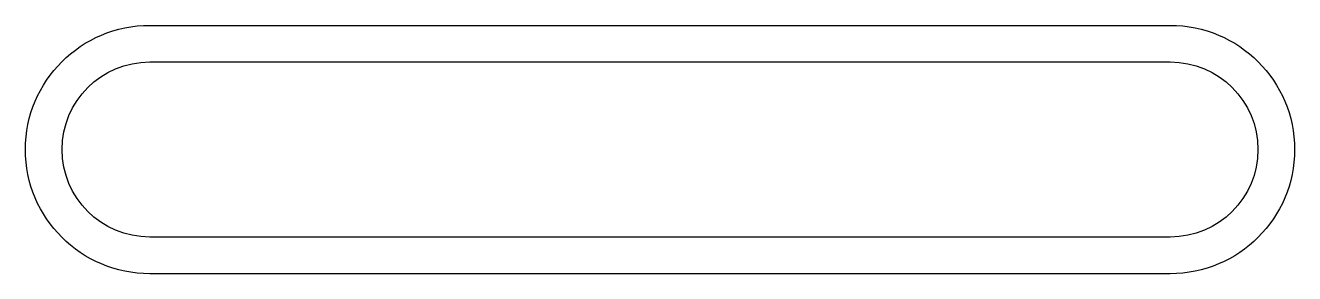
# Model space of a CAD drawing. Extents: x 153.9 to 193.7, y 238 to 245.8.
import ezdxf

# ---------------------------------------------------------------- set-up
doc = ezdxf.new("R2010")
doc.units = 0
doc.layers.add('ANA', color=220, linetype='CONTINUOUS')

msp = doc.modelspace()

# ---------------------------------------------------------------- linework, layer by layer
at = {"layer": 'ANA'}
for points in [[(157.788, 238.042, -1), (157.788, 245.842), (189.788, 245.842, -1), (189.788, 238.042)], [(157.788, 239.192, -1), (157.788, 244.692), (189.788, 244.692, -1), (189.788, 239.192)]]:
    msp.add_lwpolyline(points, format="xyb", close=True, dxfattribs=at)

doc.saveas('drawing.dxf')
